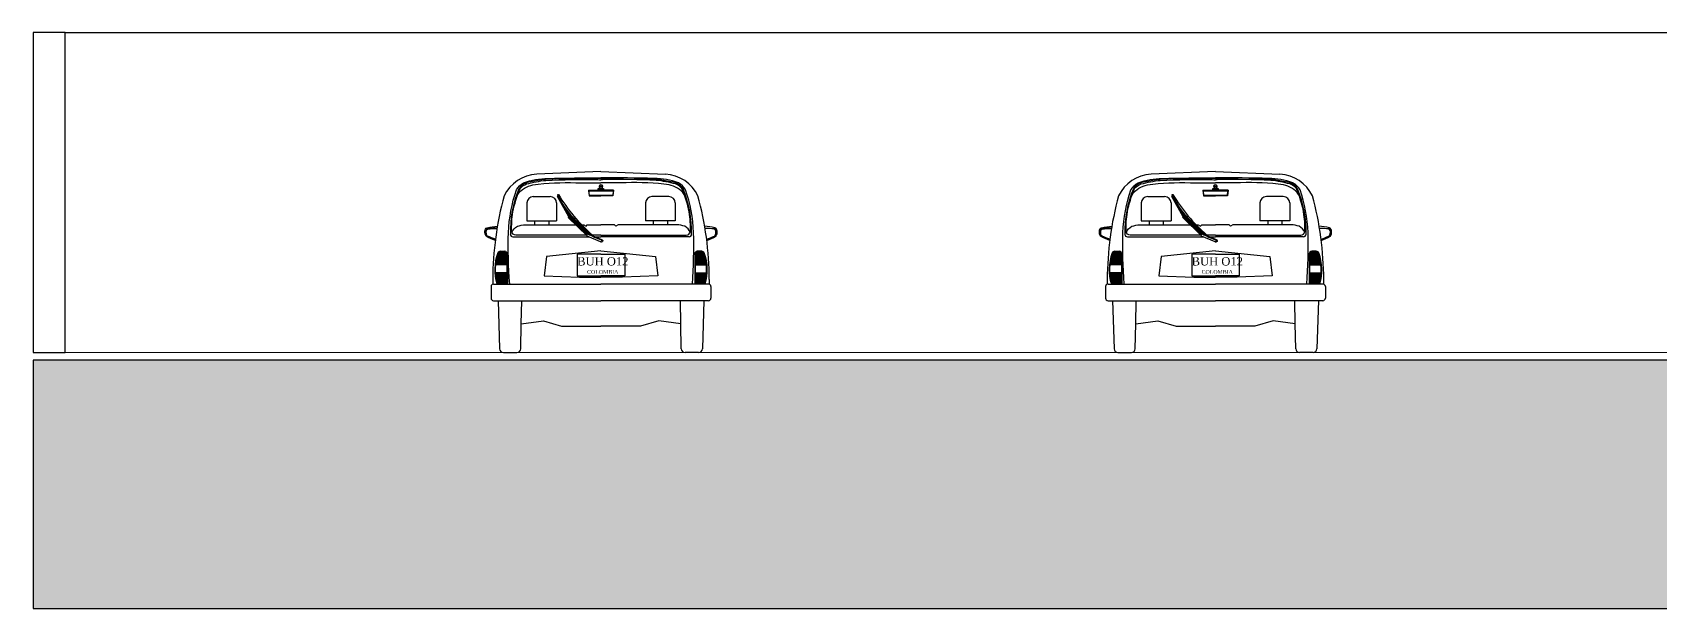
# Model space of a CAD drawing. Header units: millimetres. Extents: x 2056 to 4470, y 1400 to 3101.
# Drawn here: x 2055.91 to 2068.62, y 1438.33 to 1442.83 of the extents above; entities that cross this region are included whole.
import ezdxf

# ---------------------------------------------------------------- set-up
doc = ezdxf.new("R2010")
doc.units = ezdxf.units.MM
for name, color, linetype in [('A-PLAN-1', 5, 'Continuous'), ('A-PLAN-2', 4, 'Continuous'), ('A-PLAN-3', 3, 'Continuous'), ('A-PLAN-6', 9, 'Continuous')]:
    doc.layers.add(name, color=color, linetype=linetype)
doc.styles.add('TIMES', font='times.shx')

# ---------------------------------------------------------------- blocks, each defined once
blk = doc.blocks.new('*X40')
at = {"color": 0}
for p, q in [((593.042, 813.261), (593.124, 813.261)), ((593.043, 813.257), (593.124, 813.257)), ((593.044, 813.253), (593.124, 813.253)), ((593.044, 813.249), (593.124, 813.249)), ((593.045, 813.245), (593.124, 813.245)), ((593.046, 813.241), (593.124, 813.241)), ((593.047, 813.237), (593.124, 813.237)), ((593.047, 813.233), (593.124, 813.233)), ((593.048, 813.229), (593.124, 813.229)), ((593.049, 813.225), (593.124, 813.225)), ((593.049, 813.221), (593.124, 813.221)), ((593.05, 813.217), (593.124, 813.217)), ((593.051, 813.213), (593.124, 813.213)), ((593.052, 813.209), (593.124, 813.209)), ((593.052, 813.205), (593.124, 813.205)), ((593.053, 813.201), (593.124, 813.201)), ((593.054, 813.197), (593.124, 813.197)), ((593.055, 813.193), (593.124, 813.193)), ((593.055, 813.189), (593.123, 813.189)), ((593.056, 813.185), (593.123, 813.185))]:
    blk.add_line(p, q, dxfattribs=at)
blk = doc.blocks.new('*X41')
at = {"color": 0}
for p, q in [((593.045, 813.334), (593.124, 813.334)), ((593.046, 813.341), (593.124, 813.341)), ((593.047, 813.348), (593.124, 813.348)), ((593.049, 813.355), (593.124, 813.355)), ((593.051, 813.362), (593.124, 813.362)), ((593.052, 813.369), (593.124, 813.369)), ((593.054, 813.376), (593.124, 813.376)), ((593.056, 813.383), (593.124, 813.383)), ((593.058, 813.39), (593.124, 813.39)), ((593.061, 813.397), (593.124, 813.397)), ((593.063, 813.404), (593.123, 813.404)), ((593.068, 813.411), (593.119, 813.411)), ((593.044, 813.327), (593.123, 813.327))]:
    blk.add_line(p, q, dxfattribs=at)
blk = doc.blocks.new('BREAKPOS')
for p, q in [((-0.003, 1.414), (-0.505, 1.393)), ((-0.003, 1.414), (0.5, 1.393)), ((-0.003, 1.358), (-0.356, 1.354)), ((-0.003, 1.358), (0.351, 1.354)), ((-0.582, 1.168), (-0.582, 1.027)), ((-0.532, 1.218), (-0.4, 1.218)), ((-0.35, 1.168), (-0.35, 1.027)), ((-0.101, 1.267), (-0.095, 1.223)), ((-0.101, 1.267), (-0.003, 1.267)), ((-0.095, 1.223), (-0.003, 1.223)), ((0.096, 1.267), (-0.003, 1.267)), ((0.09, 1.223), (-0.003, 1.223)), ((0.096, 1.267), (0.09, 1.223)), ((0.345, 1.168), (0.345, 1.027)), ((0.527, 1.218), (0.395, 1.218)), ((0.577, 1.168), (0.577, 1.027)), ((-0.582, 1.027), (-0.35, 1.027)), ((-0.521, 1.027), (-0.521, 0.996)), ((-0.411, 1.027), (-0.411, 0.996)), ((0.577, 1.027), (0.345, 1.027)), ((0.406, 1.027), (0.406, 0.996)), ((0.516, 1.027), (0.516, 0.996)), ((-0.902, 0.946), (-0.9, 0.921)), ((-0.887, 0.904), (-0.827, 0.882)), ((-0.814, 0.972), (-0.883, 0.968)), ((-0.691, 0.903), (-0.098, 0.903)), ((-0.047, 0.903), (-0.003, 0.903)), ((0.685, 0.903), (-0.003, 0.903)), ((0.809, 0.972), (0.878, 0.968)), ((0.882, 0.904), (0.822, 0.882)), ((0.897, 0.946), (0.895, 0.921)), ((-0.79, 0.79), (-0.754, 0.79)), ((-0.734, 0.77), (-0.734, 0.534)), ((-0.003, 0.794), (-0.428, 0.75)), ((-0.003, 0.794), (0.423, 0.75)), ((0.729, 0.77), (0.729, 0.534)), ((0.785, 0.79), (0.749, 0.79)), ((-0.428, 0.75), (-0.446, 0.598)), ((0.423, 0.75), (0.441, 0.598)), ((-0.862, 0.514), (-0.862, 0.424)), ((-0.848, 0.569), (-0.848, 0.534)), ((-0.842, 0.534), (-0.003, 0.534)), ((-0.446, 0.598), (-0.171, 0.588)), ((-0.171, 0.588), (-0.003, 0.588)), ((0.166, 0.588), (-0.003, 0.588)), ((0.836, 0.534), (-0.003, 0.534)), ((0.441, 0.598), (0.166, 0.588)), ((0.842, 0.569), (0.842, 0.534)), ((0.842, 0.569), (0.842, 0.534)), ((0.856, 0.514), (0.856, 0.424)), ((-0.842, 0.404), (-0.003, 0.404)), ((-0.806, 0.405), (-0.795, 0.028)), ((-0.626, 0.222), (-0.622, 0.404)), ((0.836, 0.404), (-0.003, 0.404)), ((0.621, 0.222), (0.617, 0.404)), ((0.801, 0.405), (0.79, 0.028)), ((-0.629, 0.028), (-0.626, 0.222)), ((-0.626, 0.222), (-0.453, 0.246)), ((-0.453, 0.246), (-0.311, 0.205)), ((-0.311, 0.205), (-0.003, 0.205)), ((0.306, 0.205), (-0.003, 0.205)), ((0.448, 0.246), (0.306, 0.205)), ((0.621, 0.222), (0.448, 0.246)), ((0.624, 0.028), (0.621, 0.222)), ((-0.765, -0.001), (-0.659, -0.001)), ((0.76, -0.001), (0.654, -0.001))]:
    blk.add_line(p, q)
for points in [[(-0.716, 0.534, -0.023319), (-0.726, 0.937, -0.070827), (-0.663, 1.27, -0.143636), (-0.607, 1.326, -0.076099), (-0.418, 1.359, -0.005732), (-0.003, 1.365, 0.001219)], [(-0.116, 0.915), (-0.668, 0.915, -0.310002), (-0.701, 0.945, -0.045966), (-0.691, 1.097, -0.056143), (-0.634, 1.28, -0.172421), (-0.584, 1.316, -0.043166), (-0.434, 1.344, -0.014659), (-0.028, 1.35, 0.002846), (-0.003, 1.349, -1.0157)], [(-0.653, 1.235, -0.179752), (-0.534, 1.309, -0.041451), (-0.199, 1.326), (-0.003, 1.326)], [(0.711, 0.534, 0.023319), (0.721, 0.937, 0.070827), (0.658, 1.27, 0.143636), (0.602, 1.326, 0.076099), (0.413, 1.359, 0.005732), (-0.003, 1.365, -0.001219)], [(-0.003, 0.915), (0.663, 0.915, 0.310002), (0.696, 0.945, 0.045966), (0.686, 1.097, 0.056143), (0.629, 1.28, 0.172421), (0.579, 1.316, 0.043166), (0.429, 1.344, 0.014659), (0.022, 1.35, -0.002846), (-0.003, 1.349, 1.0157)], [(0.647, 1.235, 0.179752), (0.529, 1.309, 0.041451), (0.194, 1.326), (-0.003, 1.326)], [(-0.338, 1.221), (-0.341, 1.233), (-0.335, 1.234, 0.080976), (-0.07, 0.917), (-0.072, 0.913, -0.08228), (-0.305, 1.165)], [(-0.072, 0.913, -0.082101), (-0.281, 1.123)], [(-0.828, 0.874, -0.036339), (-0.901, 0.908, -0.186983), (-0.909, 0.948, -0.292931), (-0.892, 0.974, -0.027632), (-0.811, 0.987, -1.117741)], [(-0.827, 0.885, -0.02502), (-0.889, 0.908, -0.214342), (-0.897, 0.921, -0.175694), (-0.898, 0.952, -0.206837), (-0.887, 0.964, -0.03803), (-0.815, 0.968, -0.975066)], [(-0.699, 0.938, -0.204777), (-0.656, 0.985, -0.101513), (-0.593, 0.996), (-0.198, 0.996)], [(0.002, 0.882, -1.255324), (-0.006, 0.863), (-0.112, 0.908), (-0.114, 0.918), (-0.109, 0.925), (-0.102, 0.926), (0.002, 0.882)], [(-0.105, 0.926, 0.032666), (-0.002, 0.88, 0.178299)], [(-0.074, 0.915), (-0.076, 0.915, -0.310002)], [(-0.003, 0.915), (-0.071, 0.915, -0.310002)], [(0.694, 0.938, 0.204777), (0.651, 0.985, 0.101513), (0.588, 0.996), (0.132, 0.996), (0.114, 0.985), (0.104, 0.996), (-0.003, 0.996)], [(0.823, 0.874, 0.036339), (0.896, 0.908, 0.186983), (0.904, 0.948, 0.292931), (0.887, 0.974, 0.027632), (0.806, 0.987, 1.117741)], [(0.822, 0.885, 0.02502), (0.883, 0.908, 0.214342), (0.892, 0.921, 0.175694), (0.893, 0.952, 0.206837), (0.882, 0.964, 0.03803), (0.81, 0.968, 0.975066)], [(-0.738, 0.539), (-0.812, 0.539, -0.083318), (-0.827, 0.666, -0.045873), (-0.807, 0.767, -0.11685), (-0.794, 0.783), (-0.756, 0.783, -0.356296), (-0.738, 0.765), (-0.738, 0.539)], [(-0.005, 0.864, 0.583471), (0.002, 0.876, 2.296919)], [(0.733, 0.539), (0.806, 0.539, 0.083318), (0.822, 0.666, 0.045873), (0.802, 0.767, 0.11685), (0.789, 0.783), (0.751, 0.783, 0.356296), (0.733, 0.765), (0.733, 0.539)]]:
    blk.add_lwpolyline(points, format="xyb")
for points in [[(-0.024, 1.267), (-0.024, 1.28), (0.018, 1.28), (0.018, 1.267)], [(-0.008, 1.28), (-0.008, 1.299), (0.003, 1.299), (0.003, 1.28)], [(-0.093, 1.225), (-0.097, 1.263), (0.092, 1.263), (0.089, 1.225)]]:
    blk.add_lwpolyline(points, close=True)
for points in [[(-0.255, 1.058), (-0.343, 1.219), (-0.341, 1.222), (-0.253, 1.06)], [(-0.341, 1.222), (-0.338, 1.221), (-0.248, 1.064)], [(-0.112, 0.912), (-0.258, 1.054), (-0.255, 1.058), (-0.112, 0.921)], [(-0.111, 0.922), (-0.253, 1.06), (-0.25, 1.064), (-0.107, 0.925)], [(-0.25, 1.064), (-0.248, 1.064), (-0.102, 0.926)], [(-0.153, 0.996), (-0.138, 0.996), (-0.119, 0.985), (-0.11, 0.996), (-0.003, 0.996)], [(-0.188, 0.768), (-0.188, 0.598), (-0.003, 0.598)], [(-0.003, 0.768), (-0.188, 0.768)], [(0.183, 0.768), (0.183, 0.598), (-0.003, 0.598)], [(-0.003, 0.768), (0.183, 0.768)]]:
    blk.add_lwpolyline(points)
for points in [[(-0.742, 0.684), (-0.822, 0.684, -0.051725), (-0.803, 0.762, -0.218992), (-0.789, 0.777), (-0.757, 0.777, -0.339173), (-0.742, 0.757)], [(0.737, 0.684), (0.817, 0.684, 0.051725), (0.798, 0.762, 0.218992), (0.784, 0.777), (0.752, 0.777, 0.339173), (0.737, 0.757)], [(-0.742, 0.621), (-0.824, 0.621, 0.002134), (-0.809, 0.543), (-0.742, 0.543)], [(0.737, 0.621), (0.819, 0.621, -0.002134), (0.804, 0.543), (0.737, 0.543)]]:
    blk.add_lwpolyline(points, format="xyb", close=True)
for centre, radius, start, end in [((-0.489, 1.093), 0.3, 93.0927, 154.4943), ((0.149, 0.945), 0.86, 157.2288, 181.5112), ((-0.556, 1.229), 0.1, 103.0571, 151.2532), ((-0.336, 0.282), 1.073, 90.684, 103.0571), ((-0.003, 1.296), 0.0144, 294.0416, 245.9584), ((0.331, 0.282), 1.073, 76.9429, 89.316), ((0.484, 1.093), 0.3, 25.5057, 86.9073), ((0.551, 1.229), 0.1, 28.7468, 76.9429), ((-0.155, 0.945), 0.86, 358.4888, 22.7712), ((1.658, 0.564), 2.506, 164.7529, 179.8739), ((-0.532, 1.168), 0.05, 90, 180), ((-0.4, 1.168), 0.05, 0, 90), ((0.395, 1.168), 0.05, 90, 180), ((0.527, 1.168), 0.05, 0, 90), ((-1.663, 0.564), 2.506, 0.1261, 15.2471), ((-0.882, 0.948), 0.02, 93.8109, 183.9485), ((-0.88, 0.923), 0.02, 183.9485, 249.7909), ((-0.691, 0.923), 0.02, 181.8265, 270), ((0.685, 0.923), 0.02, 270, 358.1735), ((0.877, 0.948), 0.02, 356.0515, 86.1891), ((0.875, 0.923), 0.02, 290.2091, 356.0515), ((-0.456, 0.645), 0.377, 159.5617, 197.1712), ((-0.79, 0.77), 0.02, 90, 160.0057), ((-0.754, 0.77), 0.02, 0, 90), ((0.749, 0.77), 0.02, 90, 180), ((0.785, 0.77), 0.02, 19.9943, 90), ((0.451, 0.645), 0.377, 342.8288, 20.4383), ((-0.842, 0.514), 0.02, 90, 180), ((0.836, 0.514), 0.02, 0, 90), ((0.836, 0.514), 0.02, 0, 90), ((-0.842, 0.424), 0.02, 180, 270), ((0.836, 0.424), 0.02, 270, 0), ((-0.765, 0.029), 0.03, 182.2738, 270), ((-0.659, 0.029), 0.03, 270, 357.7529), ((0.654, 0.029), 0.03, 182.2471, 270), ((0.76, 0.029), 0.03, 270, 357.7262)]:
    blk.add_arc(centre, radius, start, end)
for name in ['*X41', '*X40']:
    blk.add_blockref(name, (-593.866, -812.641))
at = {"xscale": -1}
for name in ['*X41', '*X40']:
    blk.add_blockref(name, (593.861, -812.641), dxfattribs=at)
at = {"style": 'TIMES'}
for s, height, p in [('BUH O12', 0.065, (-0.189, 0.679)), ('COLOMBIA', 0.03, (-0.111, 0.614))]:
    blk.add_text(s, height=height, dxfattribs=at).set_placement(p)

msp = doc.modelspace()

# ---------------------------------------------------------------- hatches: boundary and pattern name
at = {"layer": 'A-PLAN-6'}
h = msp.add_hatch(dxfattribs=at)
h.set_pattern_fill('AR-PARQ1', color=256, scale=0.002, angle=45, style=0)
h.set_pattern_definition([(135, (-986962.319, -1731722.1817), (-0.86210458762, 4e-15), [0.6096, -0.6096]), (135, (-986962.24714, -1731722.1099), (-0.86210458762, 4e-15), [0.6096, -0.6096]), (135, (-986962.1753, -1731722.03804), (-0.86210458762, 4e-15), [0.6096, -0.6096]), (135, (-986962.10346, -1731721.9662), (-0.86210458762, 4e-15), [0.6096, -0.6096]), (135, (-986962.0316, -1731721.89436), (-0.86210458762, 4e-15), [0.6096, -0.6096]), (135, (-986961.9598, -1731721.8225), (-0.86210458762, 4e-15), [0.6096, -0.6096]), (135, (-986961.8879, -1731721.7507), (-0.86210458762, 4e-15), [0.6096, -0.6096]), (45, (-986962.75003, -1731721.7507), (0.86210458762, -4e-15), [0.6096, -0.6096]), (45, (-986962.8219, -1731721.67883), (0.86210458762, -4e-15), [0.6096, -0.6096]), (45, (-986962.8937, -1731721.607), (0.86210458762, -4e-15), [0.6096, -0.6096]), (45, (-986962.96556, -1731721.53515), (0.86210458762, -4e-15), [0.6096, -0.6096]), (45, (-986963.0374, -1731721.4633), (0.86210458762, -4e-15), [0.6096, -0.6096]), (45, (-986963.10924, -1731721.39146), (0.86210458762, -4e-15), [0.6096, -0.6096]), (45, (-986963.1811, -1731721.3196), (0.86210458762, -4e-15), [0.6096, -0.6096])])
h.paths.add_polyline_path([(2055.913, 1440.267), (2055.913, 1438.327), (2117.707, 1438.327), (2117.707, 1440.152), (2105.92, 1440.152), (2105.92, 1440.267), (2103.158, 1440.267), (2103.158, 1440.117), (2081.34, 1440.117), (2081.34, 1440.267)])

# ---------------------------------------------------------------- linework, layer by layer
at = {"layer": 'A-PLAN-1'}
msp.add_lwpolyline([(2056.163, 1440.327), (2056.163, 1442.827), (2055.913, 1442.827), (2055.913, 1440.327)], close=True, dxfattribs=at)
at = {"layer": 'A-PLAN-1', "const_width": 0.01}
msp.add_lwpolyline([(2055.913, 1440.327), (2105.92, 1440.327)], dxfattribs=at)
at = {"layer": 'A-PLAN-2'}
msp.add_lwpolyline([(2055.913, 1440.267), (2055.913, 1438.327), (2117.707, 1438.327), (2117.707, 1440.152), (2105.92, 1440.152), (2105.92, 1440.267), (2103.158, 1440.267), (2103.158, 1440.117), (2081.34, 1440.117), (2081.34, 1440.267), (2055.913, 1440.267)], dxfattribs=at)
at = {"layer": 'A-PLAN-6'}
msp.add_lwpolyline([(2056.163, 1442.827), (2079.439, 1442.827)], dxfattribs=at)

# ---------------------------------------------------------------- block references
at = {"layer": 'A-PLAN-3'}
for p in [(2060.351, 1440.328), (2065.151, 1440.328)]:
    msp.add_blockref('BREAKPOS', p, dxfattribs=at)

doc.saveas('drawing.dxf')
